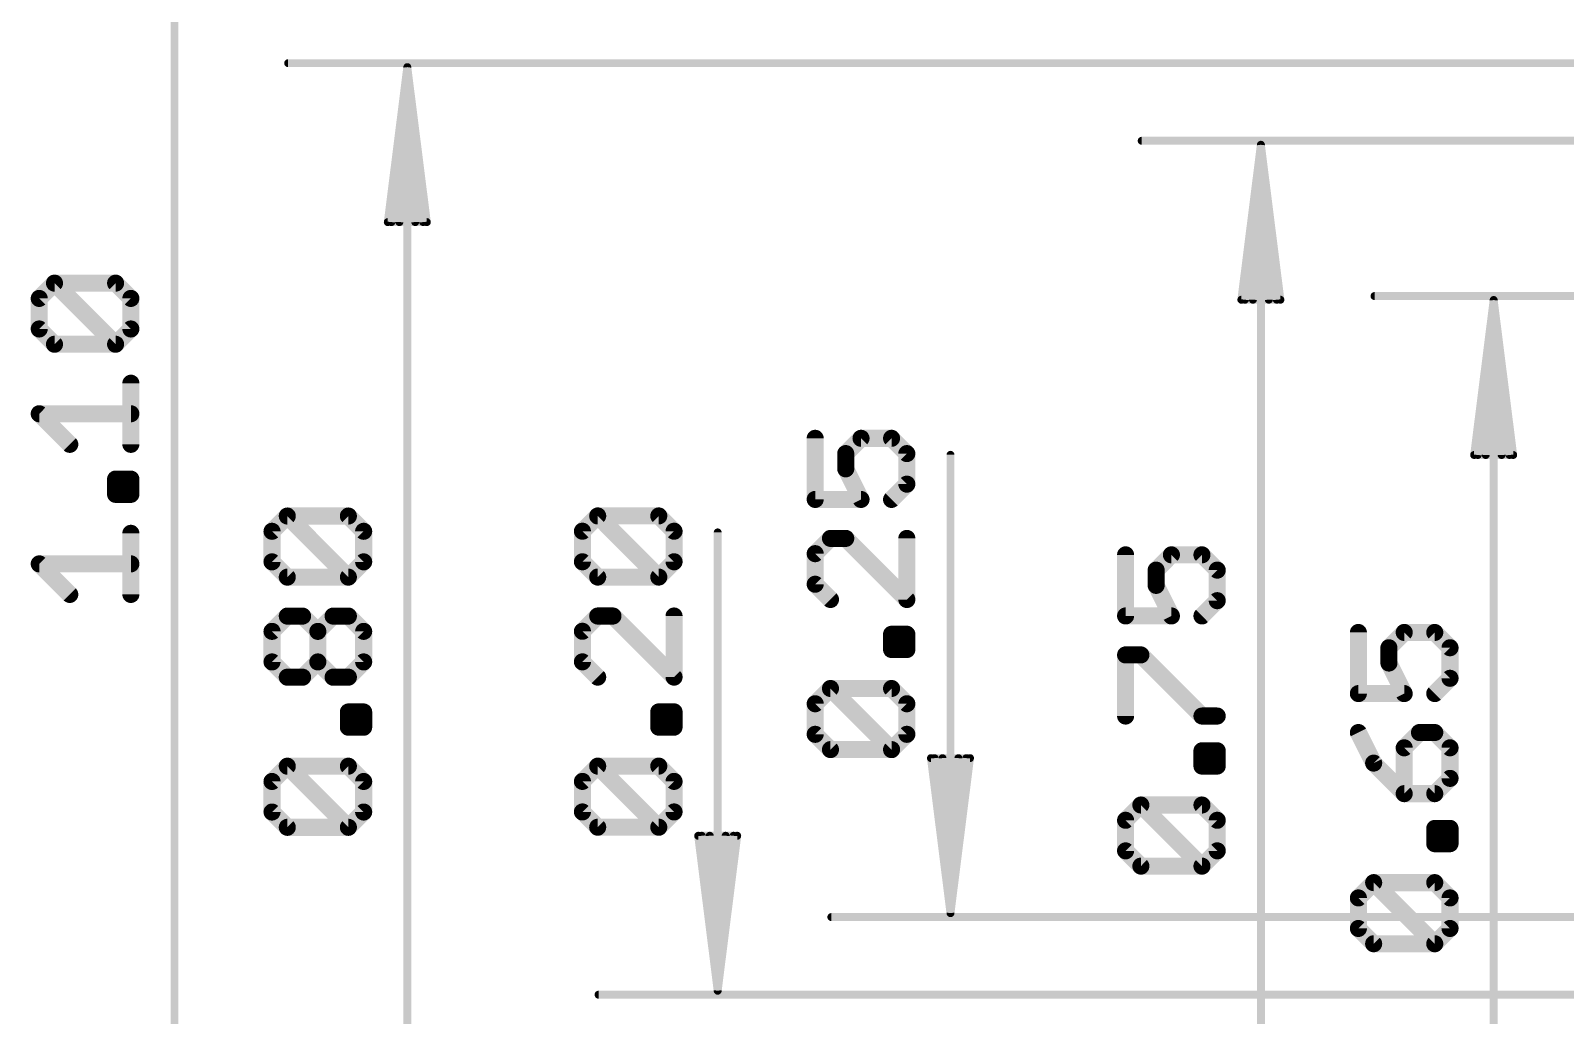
# Model space of a CAD drawing. Extents: x -38 to 87, y -12 to 48.
# Drawn here: x -37.91 to -12.8, y 4.74 to 20.85 of the extents above; entities that cross this region are included whole.
import ezdxf

# ---------------------------------------------------------------- set-up
doc = ezdxf.new("R2010")
doc.units = 0
doc.layers.add('47', color=253, linetype='CONTINUOUS')

msp = doc.modelspace()

# ---------------------------------------------------------------- linework, layer by layer
at = {"layer": '47'}
for points, const_width in [([(-35.56, 0.065), (-35.56, 27.875)], 0.13), ([(0, 20.32), (-33.7, 20.32)], 0.13), ([(-31.75, 20.255), (-32.0692, 17.72)], 0.13), ([(-31.75, 20.255), (-32.01, 17.72)], 0.13), ([(-31.75, 20.255), (-31.88, 17.72)], 0.13), ([(-31.75, 20.255), (-31.75, 0.065)], 0.13), ([(-31.4308, 17.72), (-31.75, 20.255)], 0.13), ([(-31.62, 17.72), (-31.75, 20.255)], 0.13), ([(-31.49, 17.72), (-31.75, 20.255)], 0.13), ([(6.35, 19.05), (-19.73, 19.05)], 0.13), ([(-17.78, 18.985), (-18.0992, 16.45)], 0.13), ([(-17.78, 18.985), (-18.04, 16.45)], 0.13), ([(-17.78, 18.985), (-17.91, 16.45)], 0.13), ([(-17.78, 0.065), (-17.78, 18.985)], 0.13), ([(-17.4608, 16.45), (-17.78, 18.985)], 0.13), ([(-17.65, 16.45), (-17.78, 18.985)], 0.13), ([(-17.52, 16.45), (-17.78, 18.985)], 0.13), ([(-32.0692, 17.72), (-31.4308, 17.72)], 0.13), ([(-37.7741, 16.4711), (-37.5241, 16.7211)], 0.2794), ([(-37.5241, 16.7211), (-36.5242, 16.7211)], 0.2794), ([(-36.5242, 15.7212), (-37.5241, 16.7211)], 0.2794), ([(-36.5242, 16.7211), (-36.2742, 16.4711)], 0.2794), ([(-37.7741, 15.9712), (-37.7741, 16.4711)], 0.2794), ([(-36.2742, 16.4711), (-36.2742, 15.9712)], 0.2794), ([(-18.0992, 16.45), (-17.4608, 16.45)], 0.13), ([(0, 16.51), (-15.92, 16.51)], 0.13), ([(-13.97, 16.445), (-14.2892, 13.91)], 0.13), ([(-13.97, 16.445), (-14.23, 13.91)], 0.13), ([(-13.97, 16.445), (-14.1, 13.91)], 0.13), ([(-13.97, 0.065), (-13.97, 16.445)], 0.13), ([(-13.6508, 13.91), (-13.97, 16.445)], 0.13), ([(-13.84, 13.91), (-13.97, 16.445)], 0.13), ([(-13.71, 13.91), (-13.97, 16.445)], 0.13), ([(-37.5241, 15.7212), (-37.7741, 15.9712)], 0.2794), ([(-36.2742, 15.9712), (-36.5242, 15.7212)], 0.2794), ([(-36.5242, 15.7212), (-37.5241, 15.7212)], 0.2794), ([(-36.2742, 14.084), (-36.2742, 15.084)], 0.2794), ([(-37.2741, 14.084), (-37.7741, 14.584)], 0.2794), ([(-37.7741, 14.584), (-36.2742, 14.584)], 0.2794), ([(-25.0741, 14.1825), (-25.0741, 13.1826)], 0.2794), ([(-24.5741, 13.9325), (-24.3241, 14.1825)], 0.2794), ([(-24.3241, 14.1825), (-23.8242, 14.1825)], 0.2794), ([(-23.8242, 14.1825), (-23.5742, 13.9325)], 0.2794), ([(-24.5741, 13.6826), (-24.5741, 13.9325)], 0.2794), ([(-23.5742, 13.9325), (-23.5742, 13.4326)], 0.2794), ([(-24.3241, 13.1826), (-24.5741, 13.6826)], 0.2794), ([(-22.86, 6.415), (-22.86, 13.9128)], 0.13), ([(-14.2892, 13.91), (-13.6508, 13.91)], 0.13), ([(-36.5242, 13.2655), (-36.5242, 13.5154)], 0.2794), ([(-36.5242, 13.5154), (-36.2742, 13.5154)], 0.2794), ([(-36.2742, 13.5154), (-36.2742, 13.2655)], 0.2794), ([(-23.5742, 13.4326), (-23.8242, 13.1826)], 0.2794), ([(-36.2742, 13.2655), (-36.5242, 13.2655)], 0.2794), ([(-25.0741, 13.1826), (-24.3241, 13.1826)], 0.2794), ([(-33.9641, 12.6611), (-33.7141, 12.9111)], 0.2794), ([(-33.7141, 12.9111), (-32.7142, 12.9111)], 0.2794), ([(-32.7142, 11.9112), (-33.7141, 12.9111)], 0.2794), ([(-32.7142, 12.9111), (-32.4642, 12.6611)], 0.2794), ([(-28.8841, 12.6625), (-28.6341, 12.9125)], 0.2794), ([(-28.6341, 12.9125), (-27.6342, 12.9125)], 0.2794), ([(-27.6342, 11.9126), (-28.6341, 12.9125)], 0.2794), ([(-27.6342, 12.9125), (-27.3842, 12.6625)], 0.2794), ([(-36.2742, 11.6283), (-36.2742, 12.6282)], 0.2794), ([(-33.9641, 12.1612), (-33.9641, 12.6611)], 0.2794), ([(-32.4642, 12.6611), (-32.4642, 12.1612)], 0.2794), ([(-28.8841, 12.1626), (-28.8841, 12.6625)], 0.2794), ([(-27.3842, 12.6625), (-27.3842, 12.1626)], 0.2794), ([(-26.67, 5.145), (-26.67, 12.6428)], 0.13), ([(-24.8241, 12.5454), (-25.0741, 12.2954)], 0.2794), ([(-24.5741, 12.5454), (-24.8241, 12.5454)], 0.2794), ([(-23.5742, 11.5454), (-24.5741, 12.5454)], 0.2794), ([(-23.5742, 12.5454), (-23.5742, 11.5454)], 0.2794), ([(-25.0741, 12.2954), (-25.0741, 11.7954)], 0.2794), ([(-19.9941, 12.2761), (-19.9941, 11.2762)], 0.2794), ([(-19.4941, 12.0261), (-19.2441, 12.2761)], 0.2794), ([(-19.2441, 12.2761), (-18.7442, 12.2761)], 0.2794), ([(-18.7442, 12.2761), (-18.4942, 12.0261)], 0.2794), ([(-37.2741, 11.6283), (-37.7741, 12.1283)], 0.2794), ([(-37.7741, 12.1283), (-36.2742, 12.1283)], 0.2794), ([(-33.7141, 11.9112), (-33.9641, 12.1612)], 0.2794), ([(-32.4642, 12.1612), (-32.7142, 11.9112)], 0.2794), ([(-28.6341, 11.9126), (-28.8841, 12.1626)], 0.2794), ([(-27.3842, 12.1626), (-27.6342, 11.9126)], 0.2794), ([(-19.4941, 11.7762), (-19.4941, 12.0261)], 0.2794), ([(-18.4942, 12.0261), (-18.4942, 11.5262)], 0.2794), ([(-32.7142, 11.9112), (-33.7141, 11.9112)], 0.2794), ([(-27.6342, 11.9126), (-28.6341, 11.9126)], 0.2794), ([(-25.0741, 11.7954), (-24.8241, 11.5454)], 0.2794), ([(-19.2441, 11.2762), (-19.4941, 11.7762)], 0.2794), ([(-18.4942, 11.5262), (-18.7442, 11.2762)], 0.2794), ([(-33.9641, 11.024), (-33.7141, 11.274)], 0.2794), ([(-33.7141, 11.274), (-33.4641, 11.274)], 0.2794), ([(-33.4641, 11.274), (-33.2141, 11.024)], 0.2794), ([(-33.2141, 11.024), (-32.9642, 11.274)], 0.2794), ([(-32.9642, 11.274), (-32.7142, 11.274)], 0.2794), ([(-32.7142, 11.274), (-32.4642, 11.024)], 0.2794), ([(-28.6341, 11.2754), (-28.8841, 11.0254)], 0.2794), ([(-28.3841, 11.2754), (-28.6341, 11.2754)], 0.2794), ([(-27.3842, 10.2754), (-28.3841, 11.2754)], 0.2794), ([(-27.3842, 11.2754), (-27.3842, 10.2754)], 0.2794), ([(-19.9941, 11.2762), (-19.2441, 11.2762)], 0.2794), ([(-33.9641, 10.524), (-33.9641, 11.024)], 0.2794), ([(-33.2141, 10.524), (-33.2141, 11.024)], 0.2794), ([(-32.4642, 11.024), (-32.4642, 10.524)], 0.2794), ([(-28.8841, 11.0254), (-28.8841, 10.5254)], 0.2794), ([(-23.8242, 10.7269), (-23.8242, 10.9768)], 0.2794), ([(-23.8242, 10.9768), (-23.5742, 10.9768)], 0.2794), ([(-23.5742, 10.9768), (-23.5742, 10.7269)], 0.2794), ([(-16.1841, 11.0061), (-16.1841, 10.0062)], 0.2794), ([(-15.6841, 10.7561), (-15.4341, 11.0061)], 0.2794), ([(-15.4341, 11.0061), (-14.9342, 11.0061)], 0.2794), ([(-14.9342, 11.0061), (-14.6842, 10.7561)], 0.2794), ([(-23.5742, 10.7269), (-23.8242, 10.7269)], 0.2794), ([(-15.6841, 10.5062), (-15.6841, 10.7561)], 0.2794), ([(-14.6842, 10.7561), (-14.6842, 10.2562)], 0.2794), ([(-33.7141, 10.274), (-33.9641, 10.524)], 0.2794), ([(-33.2141, 10.524), (-33.4641, 10.274)], 0.2794), ([(-32.9642, 10.274), (-33.2141, 10.524)], 0.2794), ([(-32.4642, 10.524), (-32.7142, 10.274)], 0.2794), ([(-28.8841, 10.5254), (-28.6341, 10.2754)], 0.2794), ([(-19.9941, 9.639), (-19.9941, 10.639)], 0.2794), ([(-19.9941, 10.639), (-19.7441, 10.639)], 0.2794), ([(-19.7441, 10.639), (-18.7442, 9.639)], 0.2794), ([(-15.4341, 10.0062), (-15.6841, 10.5062)], 0.2794), ([(-33.4641, 10.274), (-33.7141, 10.274)], 0.2794), ([(-32.7142, 10.274), (-32.9642, 10.274)], 0.2794), ([(-14.6842, 10.2562), (-14.9342, 10.0062)], 0.2794), ([(-25.0741, 9.8396), (-24.8241, 10.0896)], 0.2794), ([(-24.8241, 10.0896), (-23.8242, 10.0896)], 0.2794), ([(-23.8242, 9.0897), (-24.8241, 10.0896)], 0.2794), ([(-23.8242, 10.0896), (-23.5742, 9.8396)], 0.2794), ([(-16.1841, 10.0062), (-15.4341, 10.0062)], 0.2794), ([(-32.7142, 9.4555), (-32.7142, 9.7054)], 0.2794), ([(-32.7142, 9.7054), (-32.4642, 9.7054)], 0.2794), ([(-32.4642, 9.7054), (-32.4642, 9.4555)], 0.2794), ([(-27.6342, 9.4569), (-27.6342, 9.7068)], 0.2794), ([(-27.6342, 9.7068), (-27.3842, 9.7068)], 0.2794), ([(-27.3842, 9.7068), (-27.3842, 9.4569)], 0.2794), ([(-25.0741, 9.3397), (-25.0741, 9.8396)], 0.2794), ([(-23.5742, 9.8396), (-23.5742, 9.3397)], 0.2794), ([(-32.4642, 9.4555), (-32.7142, 9.4555)], 0.2794), ([(-27.3842, 9.4569), (-27.6342, 9.4569)], 0.2794), ([(-18.7442, 9.639), (-18.4942, 9.639)], 0.2794), ([(-24.8241, 9.0897), (-25.0741, 9.3397)], 0.2794), ([(-23.5742, 9.3397), (-23.8242, 9.0897)], 0.2794), ([(-16.1841, 9.369), (-15.9341, 8.869)], 0.2794), ([(-15.1842, 9.369), (-15.4341, 9.119)], 0.2794), ([(-14.9342, 9.369), (-15.1842, 9.369)], 0.2794), ([(-14.6842, 9.119), (-14.9342, 9.369)], 0.2794), ([(-23.8242, 9.0897), (-24.8241, 9.0897)], 0.2794), ([(-18.7442, 8.8205), (-18.7442, 9.0704)], 0.2794), ([(-18.7442, 9.0704), (-18.4942, 9.0704)], 0.2794), ([(-18.4942, 9.0704), (-18.4942, 8.8205)], 0.2794), ([(-15.4341, 9.119), (-15.4341, 8.369)], 0.2794), ([(-14.6842, 8.619), (-14.6842, 9.119)], 0.2794), ([(-33.9641, 8.5683), (-33.7141, 8.8182)], 0.2794), ([(-33.7141, 8.8182), (-32.7142, 8.8182)], 0.2794), ([(-32.7142, 7.8183), (-33.7141, 8.8182)], 0.2794), ([(-32.7142, 8.8182), (-32.4642, 8.5683)], 0.2794), ([(-28.8841, 8.5696), (-28.6341, 8.8196)], 0.2794), ([(-28.6341, 8.8196), (-27.6342, 8.8196)], 0.2794), ([(-27.6342, 7.8197), (-28.6341, 8.8196)], 0.2794), ([(-27.6342, 8.8196), (-27.3842, 8.5696)], 0.2794), ([(-22.86, 6.415), (-23.1792, 8.95)], 0.13), ([(-23.1792, 8.95), (-22.5408, 8.95)], 0.13), ([(-22.86, 6.415), (-23.12, 8.95)], 0.13), ([(-22.86, 6.415), (-22.99, 8.95)], 0.13), ([(-22.5408, 8.95), (-22.86, 6.415)], 0.13), ([(-22.73, 8.95), (-22.86, 6.415)], 0.13), ([(-22.6, 8.95), (-22.86, 6.415)], 0.13), ([(-18.4942, 8.8205), (-18.7442, 8.8205)], 0.2794), ([(-15.9341, 8.869), (-15.4341, 8.369)], 0.2794), ([(-33.9641, 8.0683), (-33.9641, 8.5683)], 0.2794), ([(-32.4642, 8.5683), (-32.4642, 8.0683)], 0.2794), ([(-28.8841, 8.0697), (-28.8841, 8.5696)], 0.2794), ([(-27.3842, 8.5696), (-27.3842, 8.0697)], 0.2794), ([(-14.9342, 8.369), (-14.6842, 8.619)], 0.2794), ([(-19.9941, 7.9333), (-19.7441, 8.1832)], 0.2794), ([(-19.7441, 8.1832), (-18.7442, 8.1832)], 0.2794), ([(-18.7442, 7.1833), (-19.7441, 8.1832)], 0.2794), ([(-18.7442, 8.1832), (-18.4942, 7.9333)], 0.2794), ([(-15.4341, 8.369), (-14.9342, 8.369)], 0.2794), ([(-33.7141, 7.8183), (-33.9641, 8.0683)], 0.2794), ([(-32.4642, 8.0683), (-32.7142, 7.8183)], 0.2794), ([(-28.6341, 7.8197), (-28.8841, 8.0697)], 0.2794), ([(-27.3842, 8.0697), (-27.6342, 7.8197)], 0.2794), ([(-19.9941, 7.4333), (-19.9941, 7.9333)], 0.2794), ([(-18.4942, 7.9333), (-18.4942, 7.4333)], 0.2794), ([(-32.7142, 7.8183), (-33.7141, 7.8183)], 0.2794), ([(-27.6342, 7.8197), (-28.6341, 7.8197)], 0.2794), ([(-14.9342, 7.5505), (-14.9342, 7.8004)], 0.2794), ([(-14.9342, 7.8004), (-14.6842, 7.8004)], 0.2794), ([(-14.6842, 7.8004), (-14.6842, 7.5505)], 0.2794), ([(-26.67, 5.145), (-26.9892, 7.68)], 0.13), ([(-26.9892, 7.68), (-26.3508, 7.68)], 0.13), ([(-26.67, 5.145), (-26.93, 7.68)], 0.13), ([(-26.67, 5.145), (-26.8, 7.68)], 0.13), ([(-26.3508, 7.68), (-26.67, 5.145)], 0.13), ([(-26.54, 7.68), (-26.67, 5.145)], 0.13), ([(-26.41, 7.68), (-26.67, 5.145)], 0.13), ([(-19.7441, 7.1833), (-19.9941, 7.4333)], 0.2794), ([(-18.4942, 7.4333), (-18.7442, 7.1833)], 0.2794), ([(-14.6842, 7.5505), (-14.9342, 7.5505)], 0.2794), ([(-18.7442, 7.1833), (-19.7441, 7.1833)], 0.2794), ([(-16.1841, 6.6633), (-15.9341, 6.9132)], 0.2794), ([(-15.9341, 6.9132), (-14.9342, 6.9132)], 0.2794), ([(-14.9342, 5.9133), (-15.9341, 6.9132)], 0.2794), ([(-14.9342, 6.9132), (-14.6842, 6.6633)], 0.2794), ([(-16.1841, 6.1633), (-16.1841, 6.6633)], 0.2794), ([(-14.6842, 6.6633), (-14.6842, 6.1633)], 0.2794), ([(6.35, 6.35), (-24.81, 6.35)], 0.13), ([(-15.9341, 5.9133), (-16.1841, 6.1633)], 0.2794), ([(-14.6842, 6.1633), (-14.9342, 5.9133)], 0.2794), ([(-14.9342, 5.9133), (-15.9341, 5.9133)], 0.2794), ([(6.35, 5.08), (-28.62, 5.08)], 0.13)]:
    msp.add_lwpolyline(points, dxfattribs=dict(at, const_width=const_width))
for points, const_width in [([(-33.7, 20.3525, 1), (-33.7, 20.2875)], 0.065), ([(-31.7175, 20.255, 1), (-31.7825, 20.255)], 0.065), ([(-31.7178, 20.2591, 1), (-31.7822, 20.2509)], 0.065), ([(-31.7175, 20.2533, 1), (-31.7825, 20.2567)], 0.065), ([(-31.7175, 20.2567, 1), (-31.7825, 20.2533)], 0.065), ([(-31.7177, 20.2583, 1), (-31.7823, 20.2517)], 0.065), ([(-31.7177, 20.2517, 1), (-31.7823, 20.2583)], 0.065), ([(-31.7178, 20.2509, 1), (-31.7822, 20.2591)], 0.065), ([(-19.73, 19.0825, 1), (-19.73, 19.0175)], 0.065), ([(-17.7475, 18.985, 1), (-17.8125, 18.985)], 0.065), ([(-17.7478, 18.9891, 1), (-17.8122, 18.9809)], 0.065), ([(-17.7475, 18.9833, 1), (-17.8125, 18.9867)], 0.065), ([(-17.7475, 18.9867, 1), (-17.8125, 18.9833)], 0.065), ([(-17.7477, 18.9883, 1), (-17.8123, 18.9817)], 0.065), ([(-17.7477, 18.9817, 1), (-17.8123, 18.9883)], 0.065), ([(-17.7478, 18.9809, 1), (-17.8122, 18.9891)], 0.065), ([(-32.1015, 17.7241, 1), (-32.037, 17.7159)], 0.065), ([(-32.0692, 17.7525, 1), (-32.0692, 17.6875)], 0.065), ([(-32.0423, 17.7233, 1), (-31.9777, 17.7167)], 0.065), ([(-31.9125, 17.7217, 1), (-31.8475, 17.7183)], 0.065), ([(-31.6525, 17.7183, 1), (-31.5875, 17.7217)], 0.065), ([(-31.5223, 17.7167, 1), (-31.4577, 17.7233)], 0.065), ([(-31.463, 17.7159, 1), (-31.3985, 17.7241)], 0.065), ([(-31.4308, 17.6875, 1), (-31.4308, 17.7525)], 0.065), ([(-37.5241, 16.791, 1), (-37.5241, 16.6513)], 0.1397), ([(-37.4747, 16.7705, 1), (-37.5735, 16.6717)], 0.1397), ([(-37.4747, 16.6717, 1), (-37.5735, 16.7705)], 0.1397), ([(-36.4748, 16.7705, 1), (-36.5736, 16.6717)], 0.1397), ([(-36.5242, 16.6513, 1), (-36.5242, 16.791)], 0.1397), ([(-37.7042, 16.4711, 1), (-37.8439, 16.4711)], 0.1397), ([(-37.8235, 16.5205, 1), (-37.7247, 16.4217)], 0.1397), ([(-36.2043, 16.4711, 1), (-36.3441, 16.4711)], 0.1397), ([(-36.3236, 16.4217, 1), (-36.2248, 16.5205)], 0.1397), ([(-18.1315, 16.4541, 1), (-18.067, 16.4459)], 0.065), ([(-18.0992, 16.4825, 1), (-18.0992, 16.4175)], 0.065), ([(-18.0723, 16.4533, 1), (-18.0077, 16.4467)], 0.065), ([(-17.9425, 16.4517, 1), (-17.8775, 16.4483)], 0.065), ([(-17.6825, 16.4483, 1), (-17.6175, 16.4517)], 0.065), ([(-17.5523, 16.4467, 1), (-17.4877, 16.4533)], 0.065), ([(-17.493, 16.4459, 1), (-17.4285, 16.4541)], 0.065), ([(-17.4608, 16.4175, 1), (-17.4608, 16.4825)], 0.065), ([(-15.92, 16.5425, 1), (-15.92, 16.4775)], 0.065), ([(-13.9375, 16.445, 1), (-14.0025, 16.445)], 0.065), ([(-13.9378, 16.4491, 1), (-14.0022, 16.4409)], 0.065), ([(-13.9375, 16.4433, 1), (-14.0025, 16.4467)], 0.065), ([(-13.9375, 16.4467, 1), (-14.0025, 16.4433)], 0.065), ([(-13.9377, 16.4483, 1), (-14.0023, 16.4417)], 0.065), ([(-13.9377, 16.4417, 1), (-14.0023, 16.4483)], 0.065), ([(-13.9378, 16.4409, 1), (-14.0022, 16.4491)], 0.065), ([(-37.7247, 16.0206, 1), (-37.8235, 15.9218)], 0.1397), ([(-36.2248, 15.9218, 1), (-36.3236, 16.0206)], 0.1397), ([(-37.8439, 15.9712, 1), (-37.7042, 15.9712)], 0.1397), ([(-37.5241, 15.7911, 1), (-37.5241, 15.6514)], 0.1397), ([(-37.5735, 15.6718, 1), (-37.4747, 15.7706)], 0.1397), ([(-36.5736, 15.7706, 1), (-36.4748, 15.6718)], 0.1397), ([(-36.5736, 15.6718, 1), (-36.4748, 15.7706)], 0.1397), ([(-36.5242, 15.6514, 1), (-36.5242, 15.7911)], 0.1397), ([(-36.3441, 15.9712, 1), (-36.2043, 15.9712)], 0.1397), ([(-36.2043, 15.084, 1), (-36.3441, 15.084)], 0.1397), ([(-37.7741, 14.6539, 1), (-37.7741, 14.5142)], 0.1397), ([(-37.7247, 14.6334, 1), (-37.8235, 14.5346)], 0.1397), ([(-36.2742, 14.5142, 1), (-36.2742, 14.6539)], 0.1397), ([(-25.0042, 14.1825, 1), (-25.1439, 14.1825)], 0.1397), ([(-24.3241, 14.2524, 1), (-24.3241, 14.1127)], 0.1397), ([(-24.2747, 14.1331, 1), (-24.3735, 14.2319)], 0.1397), ([(-23.7748, 14.2319, 1), (-23.8736, 14.1331)], 0.1397), ([(-23.8242, 14.1127, 1), (-23.8242, 14.2524)], 0.1397), ([(-37.3235, 14.0347, 1), (-37.2247, 14.1334)], 0.1397), ([(-36.3441, 14.084, 1), (-36.2043, 14.084)], 0.1397), ([(-24.5043, 13.9325, 1), (-24.644, 13.9325)], 0.1397), ([(-23.5044, 13.9325, 1), (-23.6441, 13.9325)], 0.1397), ([(-24.6235, 13.9819, 1), (-24.5247, 13.8831)], 0.1397), ([(-24.5116, 13.7138, 1), (-24.6366, 13.6513)], 0.1397), ([(-23.6236, 13.8831, 1), (-23.5248, 13.9819)], 0.1397), ([(-22.8275, 13.9128, 1), (-22.8925, 13.9128)], 0.065), ([(-14.3215, 13.9141, 1), (-14.257, 13.9059)], 0.065), ([(-14.2892, 13.9425, 1), (-14.2892, 13.8775)], 0.065), ([(-14.2623, 13.9133, 1), (-14.1977, 13.9067)], 0.065), ([(-14.1325, 13.9117, 1), (-14.0675, 13.9083)], 0.065), ([(-13.8725, 13.9083, 1), (-13.8075, 13.9117)], 0.065), ([(-13.7423, 13.9067, 1), (-13.6777, 13.9133)], 0.065), ([(-13.683, 13.9059, 1), (-13.6185, 13.9141)], 0.065), ([(-13.6508, 13.8775, 1), (-13.6508, 13.9425)], 0.065), ([(-36.5242, 13.5853, 1), (-36.5242, 13.4456)], 0.1397), ([(-36.4543, 13.5154, 1), (-36.594, 13.5154)], 0.1397), ([(-36.2043, 13.5154, 1), (-36.3441, 13.5154)], 0.1397), ([(-36.2742, 13.4456, 1), (-36.2742, 13.5853)], 0.1397), ([(-24.644, 13.6826, 1), (-24.5043, 13.6826)], 0.1397), ([(-23.5248, 13.3832, 1), (-23.6236, 13.482)], 0.1397), ([(-36.5242, 13.3353, 1), (-36.5242, 13.1956)], 0.1397), ([(-36.594, 13.2655, 1), (-36.4543, 13.2655)], 0.1397), ([(-36.3441, 13.2655, 1), (-36.2043, 13.2655)], 0.1397), ([(-36.2742, 13.1956, 1), (-36.2742, 13.3353)], 0.1397), ([(-25.0741, 13.2524, 1), (-25.0741, 13.1127)], 0.1397), ([(-24.3241, 13.1127, 1), (-24.3241, 13.2524)], 0.1397), ([(-23.6441, 13.4326, 1), (-23.5044, 13.4326)], 0.1397), ([(-25.1439, 13.1826, 1), (-25.0042, 13.1826)], 0.1397), ([(-24.3866, 13.1514, 1), (-24.2617, 13.2138)], 0.1397), ([(-23.8736, 13.232, 1), (-23.7748, 13.1332)], 0.1397), ([(-33.7141, 12.981, 1), (-33.7141, 12.8413)], 0.1397), ([(-33.6647, 12.9605, 1), (-33.7635, 12.8617)], 0.1397), ([(-33.6647, 12.8617, 1), (-33.7635, 12.9605)], 0.1397), ([(-32.6648, 12.9605, 1), (-32.7636, 12.8617)], 0.1397), ([(-32.7142, 12.8413, 1), (-32.7142, 12.981)], 0.1397), ([(-28.6341, 12.9824, 1), (-28.6341, 12.8427)], 0.1397), ([(-28.5847, 12.9619, 1), (-28.6835, 12.8631)], 0.1397), ([(-28.5847, 12.8631, 1), (-28.6835, 12.9619)], 0.1397), ([(-27.5848, 12.9619, 1), (-27.6836, 12.8631)], 0.1397), ([(-27.6342, 12.8427, 1), (-27.6342, 12.9824)], 0.1397), ([(-36.2043, 12.6282, 1), (-36.3441, 12.6282)], 0.1397), ([(-33.8942, 12.6611, 1), (-34.0339, 12.6611)], 0.1397), ([(-34.0135, 12.7105, 1), (-33.9147, 12.6117)], 0.1397), ([(-32.3943, 12.6611, 1), (-32.5341, 12.6611)], 0.1397), ([(-32.5136, 12.6117, 1), (-32.4148, 12.7105)], 0.1397), ([(-28.8142, 12.6625, 1), (-28.9539, 12.6625)], 0.1397), ([(-28.9335, 12.7119, 1), (-28.8347, 12.6131)], 0.1397), ([(-27.3144, 12.6625, 1), (-27.454, 12.6625)], 0.1397), ([(-27.4336, 12.6131, 1), (-27.3348, 12.7119)], 0.1397), ([(-26.6375, 12.6428, 1), (-26.7025, 12.6428)], 0.065), ([(-24.8241, 12.6152, 1), (-24.8241, 12.4755)], 0.1397), ([(-24.7747, 12.496, 1), (-24.8735, 12.5947)], 0.1397), ([(-24.5247, 12.5947, 1), (-24.6235, 12.496)], 0.1397), ([(-24.5741, 12.4755, 1), (-24.5741, 12.6152)], 0.1397), ([(-23.5044, 12.5454, 1), (-23.6441, 12.5454)], 0.1397), ([(-25.1235, 12.3448, 1), (-25.0247, 12.246)], 0.1397), ([(-25.0042, 12.2954, 1), (-25.1439, 12.2954)], 0.1397), ([(-19.9242, 12.2761, 1), (-20.0639, 12.2761)], 0.1397), ([(-19.2441, 12.346, 1), (-19.2441, 12.2063)], 0.1397), ([(-19.1947, 12.2267, 1), (-19.2935, 12.3255)], 0.1397), ([(-18.6948, 12.3255, 1), (-18.7936, 12.2267)], 0.1397), ([(-18.7442, 12.2063, 1), (-18.7442, 12.346)], 0.1397), ([(-37.7247, 12.1777, 1), (-37.8235, 12.0789)], 0.1397), ([(-37.7741, 12.1981, 1), (-37.7741, 12.0584)], 0.1397), ([(-36.2742, 12.0584, 1), (-36.2742, 12.1981)], 0.1397), ([(-33.9147, 12.2106, 1), (-34.0135, 12.1118)], 0.1397), ([(-34.0339, 12.1612, 1), (-33.8942, 12.1612)], 0.1397), ([(-32.5341, 12.1612, 1), (-32.3943, 12.1612)], 0.1397), ([(-32.4148, 12.1118, 1), (-32.5136, 12.2106)], 0.1397), ([(-28.8347, 12.212, 1), (-28.9335, 12.1132)], 0.1397), ([(-28.9539, 12.1626, 1), (-28.8142, 12.1626)], 0.1397), ([(-27.454, 12.1626, 1), (-27.3144, 12.1626)], 0.1397), ([(-27.3348, 12.1132, 1), (-27.4336, 12.212)], 0.1397), ([(-19.4243, 12.0261, 1), (-19.564, 12.0261)], 0.1397), ([(-19.5435, 12.0755, 1), (-19.4447, 11.9767)], 0.1397), ([(-18.4244, 12.0261, 1), (-18.564, 12.0261)], 0.1397), ([(-18.5436, 11.9767, 1), (-18.4448, 12.0755)], 0.1397), ([(-33.7141, 11.9811, 1), (-33.7141, 11.8414)], 0.1397), ([(-33.7635, 11.8618, 1), (-33.6647, 11.9606)], 0.1397), ([(-32.7636, 11.9606, 1), (-32.6648, 11.8618)], 0.1397), ([(-32.7636, 11.8618, 1), (-32.6648, 11.9606)], 0.1397), ([(-32.7142, 11.8414, 1), (-32.7142, 11.9811)], 0.1397), ([(-28.6341, 11.9824, 1), (-28.6341, 11.8427)], 0.1397), ([(-28.6835, 11.8632, 1), (-28.5847, 11.962)], 0.1397), ([(-27.6836, 11.962, 1), (-27.5848, 11.8632)], 0.1397), ([(-27.6836, 11.8632, 1), (-27.5848, 11.962)], 0.1397), ([(-27.6342, 11.8427, 1), (-27.6342, 11.9824)], 0.1397), ([(-25.0247, 11.8448, 1), (-25.1235, 11.746)], 0.1397), ([(-25.1439, 11.7954, 1), (-25.0042, 11.7954)], 0.1397), ([(-19.4316, 11.8074, 1), (-19.5566, 11.7449)], 0.1397), ([(-19.564, 11.7762, 1), (-19.4243, 11.7762)], 0.1397), ([(-37.3235, 11.5789, 1), (-37.2247, 11.6777)], 0.1397), ([(-36.3441, 11.6283, 1), (-36.2043, 11.6283)], 0.1397), ([(-24.8735, 11.496, 1), (-24.7747, 11.5948)], 0.1397), ([(-23.6441, 11.5454, 1), (-23.5044, 11.5454)], 0.1397), ([(-23.6236, 11.496, 1), (-23.5248, 11.5948)], 0.1397), ([(-18.564, 11.5262, 1), (-18.4244, 11.5262)], 0.1397), ([(-18.4448, 11.4768, 1), (-18.5436, 11.5756)], 0.1397), ([(-33.7141, 11.3438, 1), (-33.7141, 11.2041)], 0.1397), ([(-33.6647, 11.2246, 1), (-33.7635, 11.3234)], 0.1397), ([(-33.4147, 11.3234, 1), (-33.5135, 11.2246)], 0.1397), ([(-33.4641, 11.2041, 1), (-33.4641, 11.3438)], 0.1397), ([(-32.9642, 11.3438, 1), (-32.9642, 11.2041)], 0.1397), ([(-32.9148, 11.2246, 1), (-33.0136, 11.3234)], 0.1397), ([(-32.6648, 11.3234, 1), (-32.7636, 11.2246)], 0.1397), ([(-32.7142, 11.2041, 1), (-32.7142, 11.3438)], 0.1397), ([(-28.6341, 11.3452, 1), (-28.6341, 11.2055)], 0.1397), ([(-28.5847, 11.226, 1), (-28.6835, 11.3247)], 0.1397), ([(-28.3347, 11.3247, 1), (-28.4335, 11.226)], 0.1397), ([(-28.3841, 11.2055, 1), (-28.3841, 11.3452)], 0.1397), ([(-27.3144, 11.2754, 1), (-27.454, 11.2754)], 0.1397), ([(-19.9941, 11.3461, 1), (-19.9941, 11.2064)], 0.1397), ([(-20.0639, 11.2762, 1), (-19.9242, 11.2762)], 0.1397), ([(-19.3066, 11.245, 1), (-19.1817, 11.3074)], 0.1397), ([(-19.2441, 11.2064, 1), (-19.2441, 11.3461)], 0.1397), ([(-18.7936, 11.3256, 1), (-18.6948, 11.2268)], 0.1397), ([(-33.8942, 11.024, 1), (-34.0339, 11.024)], 0.1397), ([(-34.0135, 11.0734, 1), (-33.9147, 10.9746)], 0.1397), ([(-33.1443, 11.024, 1), (-33.284, 11.024)], 0.1397), ([(-33.2635, 11.0734, 1), (-33.1647, 10.9746)], 0.1397), ([(-33.2635, 10.9746, 1), (-33.1647, 11.0734)], 0.1397), ([(-32.3943, 11.024, 1), (-32.5341, 11.024)], 0.1397), ([(-32.5136, 10.9746, 1), (-32.4148, 11.0734)], 0.1397), ([(-28.8142, 11.0254, 1), (-28.9539, 11.0254)], 0.1397), ([(-28.9335, 11.0748, 1), (-28.8347, 10.976)], 0.1397), ([(-23.8242, 11.0467, 1), (-23.8242, 10.907)], 0.1397), ([(-23.7543, 10.9768, 1), (-23.894, 10.9768)], 0.1397), ([(-23.5044, 10.9768, 1), (-23.6441, 10.9768)], 0.1397), ([(-23.5742, 10.907, 1), (-23.5742, 11.0467)], 0.1397), ([(-16.1142, 11.0061, 1), (-16.2539, 11.0061)], 0.1397), ([(-15.4341, 11.076, 1), (-15.4341, 10.9363)], 0.1397), ([(-15.3847, 10.9567, 1), (-15.4835, 11.0555)], 0.1397), ([(-14.8848, 11.0555, 1), (-14.9836, 10.9567)], 0.1397), ([(-14.9342, 10.9363, 1), (-14.9342, 11.076)], 0.1397), ([(-23.8242, 10.7967, 1), (-23.8242, 10.657)], 0.1397), ([(-23.5742, 10.657, 1), (-23.5742, 10.7967)], 0.1397), ([(-15.6143, 10.7561, 1), (-15.754, 10.7561)], 0.1397), ([(-15.7335, 10.8055, 1), (-15.6347, 10.7067)], 0.1397), ([(-14.6143, 10.7561, 1), (-14.7541, 10.7561)], 0.1397), ([(-14.7336, 10.7067, 1), (-14.6348, 10.8055)], 0.1397), ([(-33.9147, 10.5734, 1), (-34.0135, 10.4746)], 0.1397), ([(-34.0339, 10.524, 1), (-33.8942, 10.524)], 0.1397), ([(-33.284, 10.524, 1), (-33.1443, 10.524)], 0.1397), ([(-33.1647, 10.5734, 1), (-33.2635, 10.4746)], 0.1397), ([(-33.1647, 10.4746, 1), (-33.2635, 10.5734)], 0.1397), ([(-32.5341, 10.524, 1), (-32.3943, 10.524)], 0.1397), ([(-32.4148, 10.4746, 1), (-32.5136, 10.5734)], 0.1397), ([(-28.8347, 10.5748, 1), (-28.9335, 10.476)], 0.1397), ([(-28.9539, 10.5254, 1), (-28.8142, 10.5254)], 0.1397), ([(-23.894, 10.7269, 1), (-23.7543, 10.7269)], 0.1397), ([(-23.6441, 10.7269, 1), (-23.5044, 10.7269)], 0.1397), ([(-19.9242, 10.639, 1), (-20.0639, 10.639)], 0.1397), ([(-19.9941, 10.7088, 1), (-19.9941, 10.5691)], 0.1397), ([(-19.6947, 10.6884, 1), (-19.7935, 10.5896)], 0.1397), ([(-19.7441, 10.5691, 1), (-19.7441, 10.7088)], 0.1397), ([(-15.6216, 10.5374, 1), (-15.7466, 10.4749)], 0.1397), ([(-15.754, 10.5062, 1), (-15.6143, 10.5062)], 0.1397), ([(-33.7141, 10.3439, 1), (-33.7141, 10.2042)], 0.1397), ([(-33.7635, 10.2247, 1), (-33.6647, 10.3234)], 0.1397), ([(-33.5135, 10.3234, 1), (-33.4147, 10.2247)], 0.1397), ([(-33.4641, 10.2042, 1), (-33.4641, 10.3439)], 0.1397), ([(-32.9642, 10.3439, 1), (-32.9642, 10.2042)], 0.1397), ([(-33.0136, 10.2247, 1), (-32.9148, 10.3234)], 0.1397), ([(-32.7636, 10.3234, 1), (-32.6648, 10.2247)], 0.1397), ([(-32.7142, 10.2042, 1), (-32.7142, 10.3439)], 0.1397), ([(-28.6835, 10.226, 1), (-28.5847, 10.3248)], 0.1397), ([(-27.454, 10.2754, 1), (-27.3144, 10.2754)], 0.1397), ([(-27.4336, 10.226, 1), (-27.3348, 10.3248)], 0.1397), ([(-14.7541, 10.2562, 1), (-14.6143, 10.2562)], 0.1397), ([(-14.6348, 10.2068, 1), (-14.7336, 10.3056)], 0.1397), ([(-24.8241, 10.1595, 1), (-24.8241, 10.0198)], 0.1397), ([(-24.7747, 10.139, 1), (-24.8735, 10.0402)], 0.1397), ([(-24.7747, 10.0402, 1), (-24.8735, 10.139)], 0.1397), ([(-23.7748, 10.139, 1), (-23.8736, 10.0402)], 0.1397), ([(-23.8242, 10.0198, 1), (-23.8242, 10.1595)], 0.1397), ([(-16.1841, 10.0761, 1), (-16.1841, 9.9363)], 0.1397), ([(-16.2539, 10.0062, 1), (-16.1142, 10.0062)], 0.1397), ([(-15.4966, 9.975, 1), (-15.3717, 10.0374)], 0.1397), ([(-15.4341, 9.9363, 1), (-15.4341, 10.0761)], 0.1397), ([(-14.9836, 10.0556, 1), (-14.8848, 9.9568)], 0.1397), ([(-32.6443, 9.7054, 1), (-32.784, 9.7054)], 0.1397), ([(-32.7142, 9.7753, 1), (-32.7142, 9.6356)], 0.1397), ([(-32.3943, 9.7054, 1), (-32.5341, 9.7054)], 0.1397), ([(-32.4642, 9.6356, 1), (-32.4642, 9.7753)], 0.1397), ([(-27.6342, 9.7767, 1), (-27.6342, 9.637)], 0.1397), ([(-27.5643, 9.7068, 1), (-27.704, 9.7068)], 0.1397), ([(-27.3144, 9.7068, 1), (-27.454, 9.7068)], 0.1397), ([(-27.3842, 9.637, 1), (-27.3842, 9.7767)], 0.1397), ([(-25.1235, 9.889, 1), (-25.0247, 9.7902)], 0.1397), ([(-25.0042, 9.8396, 1), (-25.1439, 9.8396)], 0.1397), ([(-23.5044, 9.8396, 1), (-23.6441, 9.8396)], 0.1397), ([(-23.6236, 9.7902, 1), (-23.5248, 9.889)], 0.1397), ([(-32.7142, 9.5253, 1), (-32.7142, 9.3856)], 0.1397), ([(-32.4642, 9.3856, 1), (-32.4642, 9.5253)], 0.1397), ([(-27.6342, 9.5267, 1), (-27.6342, 9.387)], 0.1397), ([(-27.3842, 9.387, 1), (-27.3842, 9.5267)], 0.1397), ([(-20.0639, 9.639, 1), (-19.9242, 9.639)], 0.1397), ([(-18.7442, 9.7089, 1), (-18.7442, 9.5692)], 0.1397), ([(-18.7936, 9.5897, 1), (-18.6948, 9.6884)], 0.1397), ([(-18.4942, 9.5692, 1), (-18.4942, 9.7089)], 0.1397), ([(-32.784, 9.4555, 1), (-32.6443, 9.4555)], 0.1397), ([(-32.5341, 9.4555, 1), (-32.3943, 9.4555)], 0.1397), ([(-27.704, 9.4569, 1), (-27.5643, 9.4569)], 0.1397), ([(-27.454, 9.4569, 1), (-27.3144, 9.4569)], 0.1397), ([(-25.0247, 9.3891, 1), (-25.1235, 9.2903)], 0.1397), ([(-25.1439, 9.3397, 1), (-25.0042, 9.3397)], 0.1397), ([(-23.6441, 9.3397, 1), (-23.5044, 9.3397)], 0.1397), ([(-23.5248, 9.2903, 1), (-23.6236, 9.3891)], 0.1397), ([(-16.1216, 9.4002, 1), (-16.2466, 9.3377)], 0.1397), ([(-15.1842, 9.4388, 1), (-15.1842, 9.2991)], 0.1397), ([(-15.1348, 9.3196, 1), (-15.2336, 9.4184)], 0.1397), ([(-14.8848, 9.4184, 1), (-14.9836, 9.3196)], 0.1397), ([(-14.9342, 9.2991, 1), (-14.9342, 9.4388)], 0.1397), ([(-24.8241, 9.1596, 1), (-24.8241, 9.0198)], 0.1397), ([(-24.8735, 9.0403, 1), (-24.7747, 9.1391)], 0.1397), ([(-23.8736, 9.1391, 1), (-23.7748, 9.0403)], 0.1397), ([(-23.8736, 9.0403, 1), (-23.7748, 9.1391)], 0.1397), ([(-23.8242, 9.0198, 1), (-23.8242, 9.1596)], 0.1397), ([(-18.7442, 9.1403, 1), (-18.7442, 9.0006)], 0.1397), ([(-18.6743, 9.0704, 1), (-18.814, 9.0704)], 0.1397), ([(-18.4244, 9.0704, 1), (-18.564, 9.0704)], 0.1397), ([(-18.4942, 9.0006, 1), (-18.4942, 9.1403)], 0.1397), ([(-15.3643, 9.119, 1), (-15.504, 9.119)], 0.1397), ([(-15.4835, 9.1684, 1), (-15.3847, 9.0696)], 0.1397), ([(-14.6143, 9.119, 1), (-14.7541, 9.119)], 0.1397), ([(-14.7336, 9.0696, 1), (-14.6348, 9.1684)], 0.1397), ([(-33.7141, 8.8881, 1), (-33.7141, 8.7484)], 0.1397), ([(-33.6647, 8.8676, 1), (-33.7635, 8.7688)], 0.1397), ([(-33.6647, 8.7688, 1), (-33.7635, 8.8676)], 0.1397), ([(-32.6648, 8.8676, 1), (-32.7636, 8.7688)], 0.1397), ([(-32.7142, 8.7484, 1), (-32.7142, 8.8881)], 0.1397), ([(-28.6341, 8.8895, 1), (-28.6341, 8.7498)], 0.1397), ([(-28.5847, 8.869, 1), (-28.6835, 8.7702)], 0.1397), ([(-28.5847, 8.7702, 1), (-28.6835, 8.869)], 0.1397), ([(-27.5848, 8.869, 1), (-27.6836, 8.7702)], 0.1397), ([(-27.6342, 8.7498, 1), (-27.6342, 8.8895)], 0.1397), ([(-23.147, 8.9541, 1), (-23.2115, 8.9459)], 0.065), ([(-23.1792, 8.9825, 1), (-23.1792, 8.9175)], 0.065), ([(-23.0877, 8.9533, 1), (-23.1523, 8.9467)], 0.065), ([(-22.9575, 8.9517, 1), (-23.0225, 8.9483)], 0.065), ([(-22.6975, 8.9483, 1), (-22.7625, 8.9517)], 0.065), ([(-22.5677, 8.9467, 1), (-22.6323, 8.9533)], 0.065), ([(-22.5085, 8.9459, 1), (-22.573, 8.9541)], 0.065), ([(-22.5408, 8.9175, 1), (-22.5408, 8.9825)], 0.065), ([(-18.7442, 8.8903, 1), (-18.7442, 8.7506)], 0.1397), ([(-18.814, 8.8205, 1), (-18.6743, 8.8205)], 0.1397), ([(-18.564, 8.8205, 1), (-18.4244, 8.8205)], 0.1397), ([(-18.4942, 8.7506, 1), (-18.4942, 8.8903)], 0.1397), ([(-15.8847, 8.9184, 1), (-15.9835, 8.8196)], 0.1397), ([(-15.9966, 8.8378, 1), (-15.8716, 8.9002)], 0.1397), ([(-33.8942, 8.5683, 1), (-34.0339, 8.5683)], 0.1397), ([(-34.0135, 8.6176, 1), (-33.9147, 8.5189)], 0.1397), ([(-32.3943, 8.5683, 1), (-32.5341, 8.5683)], 0.1397), ([(-32.5136, 8.5189, 1), (-32.4148, 8.6176)], 0.1397), ([(-28.8142, 8.5696, 1), (-28.9539, 8.5696)], 0.1397), ([(-28.9335, 8.619, 1), (-28.8347, 8.5202)], 0.1397), ([(-27.3144, 8.5696, 1), (-27.454, 8.5696)], 0.1397), ([(-27.4336, 8.5202, 1), (-27.3348, 8.619)], 0.1397), ([(-14.7541, 8.619, 1), (-14.6143, 8.619)], 0.1397), ([(-14.6348, 8.5696, 1), (-14.7336, 8.6684)], 0.1397), ([(-19.7441, 8.2531, 1), (-19.7441, 8.1134)], 0.1397), ([(-19.6947, 8.2326, 1), (-19.7935, 8.1338)], 0.1397), ([(-19.6947, 8.1338, 1), (-19.7935, 8.2326)], 0.1397), ([(-18.6948, 8.2326, 1), (-18.7936, 8.1338)], 0.1397), ([(-18.7442, 8.1134, 1), (-18.7442, 8.2531)], 0.1397), ([(-15.4341, 8.4389, 1), (-15.4341, 8.2992)], 0.1397), ([(-15.504, 8.369, 1), (-15.3643, 8.369)], 0.1397), ([(-15.4835, 8.3197, 1), (-15.3847, 8.4184)], 0.1397), ([(-14.9836, 8.4184, 1), (-14.8848, 8.3197)], 0.1397), ([(-14.9342, 8.2992, 1), (-14.9342, 8.4389)], 0.1397), ([(-33.9147, 8.1177, 1), (-34.0135, 8.0189)], 0.1397), ([(-34.0339, 8.0683, 1), (-33.8942, 8.0683)], 0.1397), ([(-32.5341, 8.0683, 1), (-32.3943, 8.0683)], 0.1397), ([(-32.4148, 8.0189, 1), (-32.5136, 8.1177)], 0.1397), ([(-28.8347, 8.1191, 1), (-28.9335, 8.0203)], 0.1397), ([(-28.9539, 8.0697, 1), (-28.8142, 8.0697)], 0.1397), ([(-27.454, 8.0697, 1), (-27.3144, 8.0697)], 0.1397), ([(-27.3348, 8.0203, 1), (-27.4336, 8.1191)], 0.1397), ([(-19.9242, 7.9333, 1), (-20.0639, 7.9333)], 0.1397), ([(-20.0435, 7.9826, 1), (-19.9447, 7.8839)], 0.1397), ([(-18.4244, 7.9333, 1), (-18.564, 7.9333)], 0.1397), ([(-18.5436, 7.8839, 1), (-18.4448, 7.9826)], 0.1397), ([(-33.7141, 7.8882, 1), (-33.7141, 7.7485)], 0.1397), ([(-33.7635, 7.7689, 1), (-33.6647, 7.8677)], 0.1397), ([(-32.7636, 7.8677, 1), (-32.6648, 7.7689)], 0.1397), ([(-32.7636, 7.7689, 1), (-32.6648, 7.8677)], 0.1397), ([(-32.7142, 7.7485, 1), (-32.7142, 7.8882)], 0.1397), ([(-28.6341, 7.8895, 1), (-28.6341, 7.7499)], 0.1397), ([(-28.6835, 7.7703, 1), (-28.5847, 7.8691)], 0.1397), ([(-27.6836, 7.8691, 1), (-27.5848, 7.7703)], 0.1397), ([(-27.6836, 7.7703, 1), (-27.5848, 7.8691)], 0.1397), ([(-27.6342, 7.7499, 1), (-27.6342, 7.8895)], 0.1397), ([(-14.9342, 7.8703, 1), (-14.9342, 7.7306)], 0.1397), ([(-14.8643, 7.8004, 1), (-15.004, 7.8004)], 0.1397), ([(-14.6143, 7.8004, 1), (-14.7541, 7.8004)], 0.1397), ([(-14.6842, 7.7306, 1), (-14.6842, 7.8703)], 0.1397), ([(-26.957, 7.6841, 1), (-27.0215, 7.6759)], 0.065), ([(-26.9892, 7.7125, 1), (-26.9892, 7.6475)], 0.065), ([(-26.8977, 7.6833, 1), (-26.9623, 7.6767)], 0.065), ([(-26.7675, 7.6817, 1), (-26.8325, 7.6783)], 0.065), ([(-26.5075, 7.6783, 1), (-26.5725, 7.6817)], 0.065), ([(-26.3777, 7.6767, 1), (-26.4423, 7.6833)], 0.065), ([(-26.3185, 7.6759, 1), (-26.383, 7.6841)], 0.065), ([(-26.3508, 7.6475, 1), (-26.3508, 7.7125)], 0.065), ([(-19.9447, 7.4827, 1), (-20.0435, 7.3839)], 0.1397), ([(-18.4448, 7.3839, 1), (-18.5436, 7.4827)], 0.1397), ([(-14.9342, 7.6203, 1), (-14.9342, 7.4806)], 0.1397), ([(-15.004, 7.5505, 1), (-14.8643, 7.5505)], 0.1397), ([(-14.7541, 7.5505, 1), (-14.6143, 7.5505)], 0.1397), ([(-14.6842, 7.4806, 1), (-14.6842, 7.6203)], 0.1397), ([(-20.0639, 7.4333, 1), (-19.9242, 7.4333)], 0.1397), ([(-19.7441, 7.2532, 1), (-19.7441, 7.1135)], 0.1397), ([(-19.7935, 7.1339, 1), (-19.6947, 7.2327)], 0.1397), ([(-18.7936, 7.2327, 1), (-18.6948, 7.1339)], 0.1397), ([(-18.7936, 7.1339, 1), (-18.6948, 7.2327)], 0.1397), ([(-18.7442, 7.1135, 1), (-18.7442, 7.2532)], 0.1397), ([(-18.564, 7.4333, 1), (-18.4244, 7.4333)], 0.1397), ([(-15.9341, 6.9831, 1), (-15.9341, 6.8434)], 0.1397), ([(-15.8847, 6.9626, 1), (-15.9835, 6.8638)], 0.1397), ([(-15.8847, 6.8638, 1), (-15.9835, 6.9626)], 0.1397), ([(-14.8848, 6.9626, 1), (-14.9836, 6.8638)], 0.1397), ([(-14.9342, 6.8434, 1), (-14.9342, 6.9831)], 0.1397), ([(-16.1142, 6.6633, 1), (-16.2539, 6.6633)], 0.1397), ([(-16.2335, 6.7126, 1), (-16.1347, 6.6139)], 0.1397), ([(-14.6143, 6.6633, 1), (-14.7541, 6.6633)], 0.1397), ([(-14.7336, 6.6139, 1), (-14.6348, 6.7126)], 0.1397), ([(-24.81, 6.3825, 1), (-24.81, 6.3175)], 0.065), ([(-22.8922, 6.4191, 1), (-22.8278, 6.4109)], 0.065), ([(-22.8923, 6.4183, 1), (-22.8277, 6.4117)], 0.065), ([(-22.8925, 6.4133, 1), (-22.8275, 6.4167)], 0.065), ([(-22.8925, 6.4167, 1), (-22.8275, 6.4133)], 0.065), ([(-22.8925, 6.415, 1), (-22.8275, 6.415)], 0.065), ([(-22.8923, 6.4117, 1), (-22.8277, 6.4183)], 0.065), ([(-22.8922, 6.4109, 1), (-22.8278, 6.4191)], 0.065), ([(-16.1347, 6.2127, 1), (-16.2335, 6.1139)], 0.1397), ([(-14.6348, 6.1139, 1), (-14.7336, 6.2127)], 0.1397), ([(-16.2539, 6.1633, 1), (-16.1142, 6.1633)], 0.1397), ([(-15.9341, 5.9832, 1), (-15.9341, 5.8435)], 0.1397), ([(-15.9835, 5.8639, 1), (-15.8847, 5.9627)], 0.1397), ([(-14.9836, 5.9627, 1), (-14.8848, 5.8639)], 0.1397), ([(-14.9836, 5.8639, 1), (-14.8848, 5.9627)], 0.1397), ([(-14.9342, 5.8435, 1), (-14.9342, 5.9832)], 0.1397), ([(-14.7541, 6.1633, 1), (-14.6143, 6.1633)], 0.1397), ([(-28.62, 5.1125, 1), (-28.62, 5.0475)], 0.065), ([(-26.7022, 5.1491, 1), (-26.6378, 5.1409)], 0.065), ([(-26.7023, 5.1483, 1), (-26.6377, 5.1417)], 0.065), ([(-26.7025, 5.1433, 1), (-26.6375, 5.1467)], 0.065), ([(-26.7025, 5.1467, 1), (-26.6375, 5.1433)], 0.065), ([(-26.7025, 5.145, 1), (-26.6375, 5.145)], 0.065), ([(-26.7023, 5.1417, 1), (-26.6377, 5.1483)], 0.065), ([(-26.7022, 5.1409, 1), (-26.6378, 5.1491)], 0.065)]:
    msp.add_lwpolyline(points, format="xyb", dxfattribs=dict(at, const_width=const_width))

doc.saveas('drawing.dxf')
